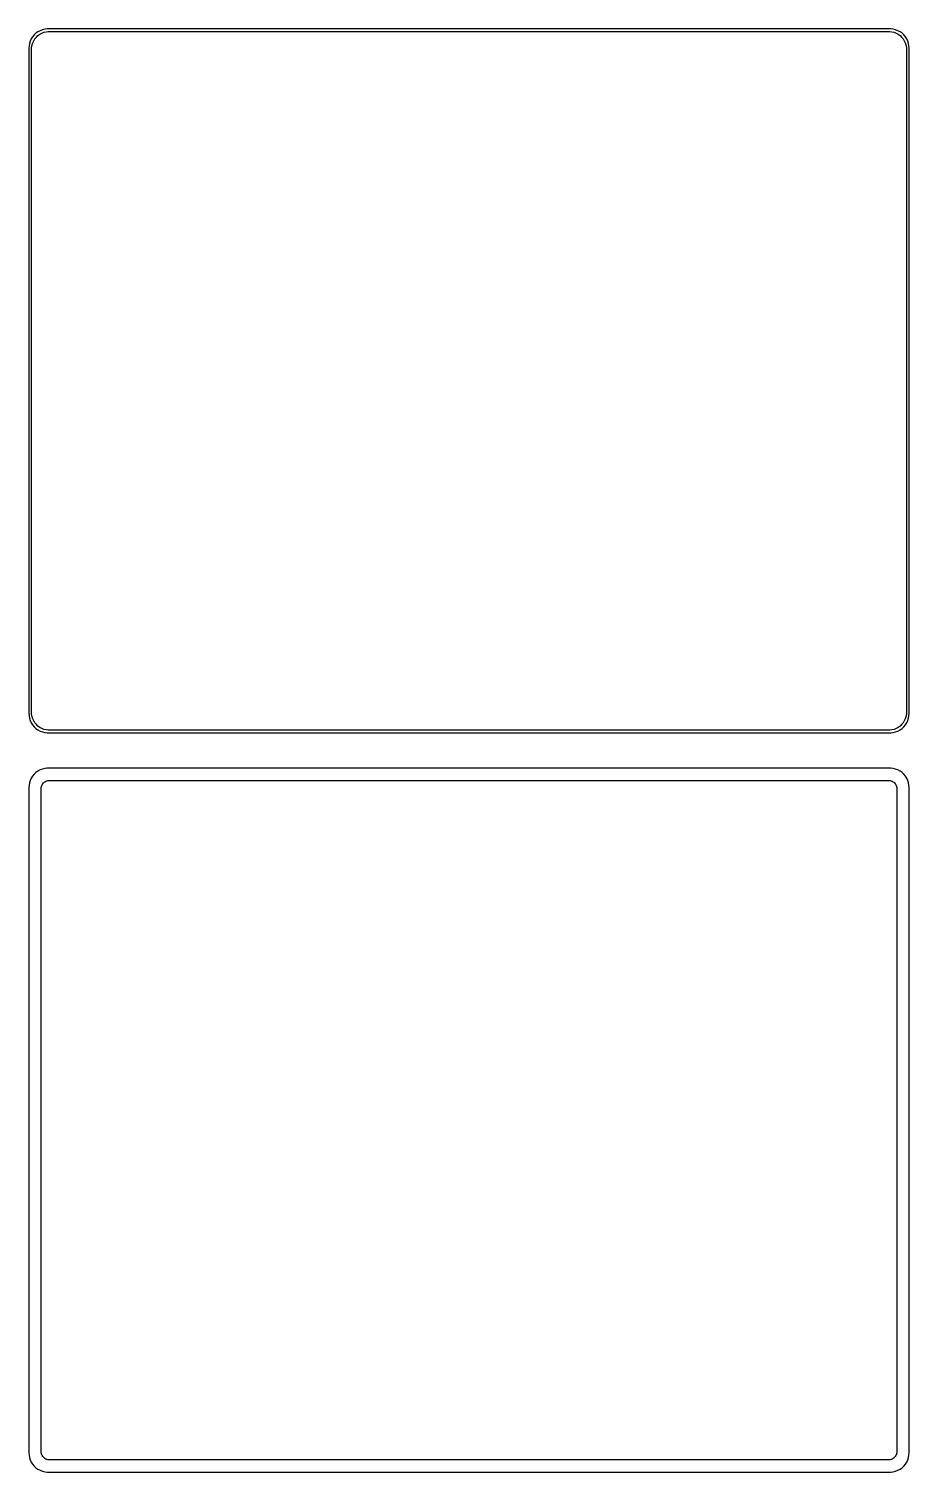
# Model space of a CAD drawing. Header units: metres. Extents: x -112 to 112, y 288 to 657.
import ezdxf

# ---------------------------------------------------------------- set-up
doc = ezdxf.new("R2010")
doc.units = ezdxf.units.M

msp = doc.modelspace()

# ---------------------------------------------------------------- linework, layer by layer
for p, q in [((-108.437, 656.911), (-109.045, 656.755)), ((-107.814, 656.99), (-108.437, 656.911)), ((107.814, 656.99), (-107.814, 656.99)), ((108.437, 656.911), (107.814, 656.99)), ((109.045, 656.755), (108.437, 656.911)), ((-112.343, 653.243), (-112.461, 652.627)), ((-112.149, 653.841), (-112.343, 653.243)), ((-111.882, 654.409), (-112.149, 653.841)), ((-111.545, 654.939), (-111.882, 654.409)), ((-111.685, 652.889), (-111.507, 653.435)), ((-111.145, 655.423), (-111.545, 654.939)), ((-111.507, 653.435), (-111.262, 653.956)), ((-111.262, 653.956), (-110.954, 654.441)), ((-110.687, 655.853), (-111.145, 655.423)), ((-110.954, 654.441), (-110.588, 654.884)), ((-110.179, 656.222), (-110.687, 655.853)), ((-110.588, 654.884), (-110.168, 655.278)), ((-109.629, 656.524), (-110.179, 656.222)), ((-110.168, 655.278), (-109.703, 655.616)), ((-109.703, 655.616), (-109.199, 655.893)), ((-109.045, 656.755), (-109.629, 656.524)), ((-109.199, 655.893), (-108.665, 656.104)), ((-108.665, 656.104), (-108.108, 656.247)), ((-108.108, 656.247), (-107.537, 656.319)), ((-107.537, 656.319), (107.537, 656.319)), ((107.537, 656.319), (108.108, 656.247)), ((108.108, 656.247), (108.665, 656.104)), ((108.665, 656.104), (109.199, 655.893)), ((109.629, 656.524), (109.045, 656.755)), ((109.199, 655.893), (109.703, 655.616)), ((110.179, 656.222), (109.629, 656.524)), ((109.703, 655.616), (110.168, 655.278)), ((110.168, 655.278), (110.588, 654.884)), ((110.687, 655.853), (110.179, 656.222)), ((110.588, 654.884), (110.954, 654.441)), ((111.145, 655.423), (110.687, 655.853)), ((110.954, 654.441), (111.262, 653.956)), ((111.545, 654.939), (111.145, 655.423)), ((111.262, 653.956), (111.507, 653.435)), ((111.507, 653.435), (111.685, 652.889)), ((111.882, 654.409), (111.545, 654.939)), ((112.149, 653.841), (111.882, 654.409)), ((112.343, 653.243), (112.149, 653.841)), ((112.461, 652.627), (112.343, 653.243)), ((-112.461, 652.627), (-112.5, 652)), ((-112.5, 652), (-112.5, 482)), ((-111.828, 651.75), (-111.792, 652.324)), ((-111.828, 482.25), (-111.828, 651.75)), ((-111.792, 652.324), (-111.685, 652.889)), ((111.685, 652.889), (111.792, 652.324)), ((111.792, 652.324), (111.828, 651.75)), ((111.828, 651.75), (111.828, 482.25)), ((112.5, 652), (112.461, 652.627)), ((112.5, 482), (112.5, 652)), ((-112.5, 482), (-112.461, 481.373)), ((-112.461, 481.373), (-112.343, 480.757)), ((-112.343, 480.757), (-112.149, 480.159)), ((-112.149, 480.159), (-111.882, 479.591)), ((-111.792, 481.676), (-111.828, 482.25)), ((-111.685, 481.111), (-111.792, 481.676)), ((-111.507, 480.565), (-111.685, 481.111)), ((-111.262, 480.044), (-111.507, 480.565)), ((-110.954, 479.559), (-111.262, 480.044)), ((111.262, 480.044), (110.954, 479.559)), ((111.507, 480.565), (111.262, 480.044)), ((111.685, 481.111), (111.507, 480.565)), ((111.792, 481.676), (111.685, 481.111)), ((111.828, 482.25), (111.792, 481.676)), ((111.882, 479.591), (112.149, 480.159)), ((112.149, 480.159), (112.343, 480.757)), ((112.343, 480.757), (112.461, 481.373)), ((112.461, 481.373), (112.5, 482)), ((-111.882, 479.591), (-111.545, 479.061)), ((-111.545, 479.061), (-111.145, 478.577)), ((-111.145, 478.577), (-110.687, 478.147)), ((-110.588, 479.116), (-110.954, 479.559)), ((-110.687, 478.147), (-110.179, 477.778)), ((-110.168, 478.722), (-110.588, 479.116)), ((-110.179, 477.778), (-109.629, 477.476)), ((-109.703, 478.384), (-110.168, 478.722)), ((-109.199, 478.107), (-109.703, 478.384)), ((-109.629, 477.476), (-109.045, 477.245)), ((-108.665, 477.896), (-109.199, 478.107)), ((-109.045, 477.245), (-108.437, 477.089)), ((-108.108, 477.753), (-108.665, 477.896)), ((-108.437, 477.089), (-107.814, 477.01)), ((-107.537, 477.681), (-108.108, 477.753)), ((-107.814, 477.01), (107.814, 477.01)), ((107.537, 477.681), (-107.537, 477.681)), ((108.108, 477.753), (107.537, 477.681)), ((107.814, 477.01), (108.437, 477.089)), ((108.665, 477.896), (108.108, 477.753)), ((108.437, 477.089), (109.045, 477.245)), ((109.199, 478.107), (108.665, 477.896)), ((109.045, 477.245), (109.629, 477.476)), ((109.703, 478.384), (109.199, 478.107)), ((109.629, 477.476), (110.179, 477.778)), ((110.168, 478.722), (109.703, 478.384)), ((110.588, 479.116), (110.168, 478.722)), ((110.179, 477.778), (110.687, 478.147)), ((110.954, 479.559), (110.588, 479.116)), ((110.687, 478.147), (111.145, 478.577)), ((111.145, 478.577), (111.545, 479.061)), ((111.545, 479.061), (111.882, 479.591)), ((-111.882, 465.409), (-112.149, 464.841)), ((-111.545, 465.939), (-111.882, 465.409)), ((-111.145, 466.423), (-111.545, 465.939)), ((-110.687, 466.853), (-111.145, 466.423)), ((-110.179, 467.222), (-110.687, 466.853)), ((-109.629, 467.524), (-110.179, 467.222)), ((-109.045, 467.755), (-109.629, 467.524)), ((-108.437, 467.911), (-109.045, 467.755)), ((-107.814, 467.99), (-108.437, 467.911)), ((107.814, 467.99), (-107.814, 467.99)), ((108.437, 467.911), (107.814, 467.99)), ((109.045, 467.755), (108.437, 467.911)), ((109.629, 467.524), (109.045, 467.755)), ((110.179, 467.222), (109.629, 467.524)), ((110.687, 466.853), (110.179, 467.222)), ((111.145, 466.423), (110.687, 466.853)), ((111.545, 465.939), (111.145, 466.423)), ((111.882, 465.409), (111.545, 465.939)), ((112.149, 464.841), (111.882, 465.409)), ((-112.461, 463.627), (-112.5, 463)), ((-112.5, 463), (-112.5, 293)), ((-112.343, 464.243), (-112.461, 463.627)), ((-112.149, 464.841), (-112.343, 464.243)), ((-109.36, 462.75), (-109.343, 463.014)), ((-109.36, 293.25), (-109.36, 462.75)), ((-109.343, 463.014), (-109.293, 463.275)), ((-109.293, 463.275), (-109.211, 463.527)), ((-109.211, 463.527), (-109.099, 463.766)), ((-109.099, 463.766), (-108.957, 463.99)), ((-108.957, 463.99), (-108.788, 464.194)), ((-108.788, 464.194), (-108.595, 464.376)), ((-108.595, 464.376), (-108.38, 464.531)), ((-108.38, 464.531), (-108.148, 464.659)), ((-108.148, 464.659), (-107.902, 464.756)), ((-107.902, 464.756), (-107.645, 464.822)), ((-107.645, 464.822), (-107.382, 464.855)), ((-107.382, 464.855), (107.382, 464.855)), ((107.382, 464.855), (107.645, 464.822)), ((107.645, 464.822), (107.902, 464.756)), ((107.902, 464.756), (108.148, 464.659)), ((108.148, 464.659), (108.38, 464.531)), ((108.38, 464.531), (108.595, 464.376)), ((108.595, 464.376), (108.788, 464.194)), ((108.788, 464.194), (108.957, 463.99)), ((108.957, 463.99), (109.099, 463.766)), ((109.099, 463.766), (109.211, 463.527)), ((109.211, 463.527), (109.293, 463.275)), ((109.293, 463.275), (109.343, 463.014)), ((109.343, 463.014), (109.36, 462.75)), ((109.36, 462.75), (109.36, 293.25)), ((112.343, 464.243), (112.149, 464.841)), ((112.461, 463.627), (112.343, 464.243)), ((112.5, 463), (112.461, 463.627)), ((112.5, 293), (112.5, 463)), ((-112.5, 293), (-112.461, 292.373)), ((-112.461, 292.373), (-112.343, 291.757)), ((-112.343, 291.757), (-112.149, 291.159)), ((-109.343, 292.986), (-109.36, 293.25)), ((-109.293, 292.725), (-109.343, 292.986)), ((-109.211, 292.473), (-109.293, 292.725)), ((-109.099, 292.234), (-109.211, 292.473)), ((-108.957, 292.01), (-109.099, 292.234)), ((-108.788, 291.806), (-108.957, 292.01)), ((-108.595, 291.624), (-108.788, 291.806)), ((-108.38, 291.469), (-108.595, 291.624)), ((108.595, 291.624), (108.38, 291.469)), ((108.788, 291.806), (108.595, 291.624)), ((108.957, 292.01), (108.788, 291.806)), ((109.099, 292.234), (108.957, 292.01)), ((109.211, 292.473), (109.099, 292.234)), ((109.293, 292.725), (109.211, 292.473)), ((109.343, 292.986), (109.293, 292.725)), ((109.36, 293.25), (109.343, 292.986)), ((112.149, 291.159), (112.343, 291.757)), ((112.343, 291.757), (112.461, 292.373)), ((112.461, 292.373), (112.5, 293)), ((-112.149, 291.159), (-111.882, 290.591)), ((-111.882, 290.591), (-111.545, 290.061)), ((-111.545, 290.061), (-111.145, 289.577)), ((-111.145, 289.577), (-110.687, 289.147)), ((-110.687, 289.147), (-110.179, 288.778)), ((-110.179, 288.778), (-109.629, 288.476)), ((-109.629, 288.476), (-109.045, 288.245)), ((-109.045, 288.245), (-108.437, 288.089)), ((-108.437, 288.089), (-107.814, 288.01)), ((-108.148, 291.341), (-108.38, 291.469)), ((-107.902, 291.244), (-108.148, 291.341)), ((-107.645, 291.178), (-107.902, 291.244)), ((-107.814, 288.01), (107.814, 288.01)), ((-107.382, 291.145), (-107.645, 291.178)), ((107.382, 291.145), (-107.382, 291.145)), ((107.645, 291.178), (107.382, 291.145)), ((107.902, 291.244), (107.645, 291.178)), ((107.814, 288.01), (108.437, 288.089)), ((108.148, 291.341), (107.902, 291.244)), ((108.38, 291.469), (108.148, 291.341)), ((108.437, 288.089), (109.045, 288.245)), ((109.045, 288.245), (109.629, 288.476)), ((109.629, 288.476), (110.179, 288.778)), ((110.179, 288.778), (110.687, 289.147)), ((110.687, 289.147), (111.145, 289.577)), ((111.145, 289.577), (111.545, 290.061)), ((111.545, 290.061), (111.882, 290.591)), ((111.882, 290.591), (112.149, 291.159))]:
    msp.add_line(p, q)

doc.saveas('drawing.dxf')
